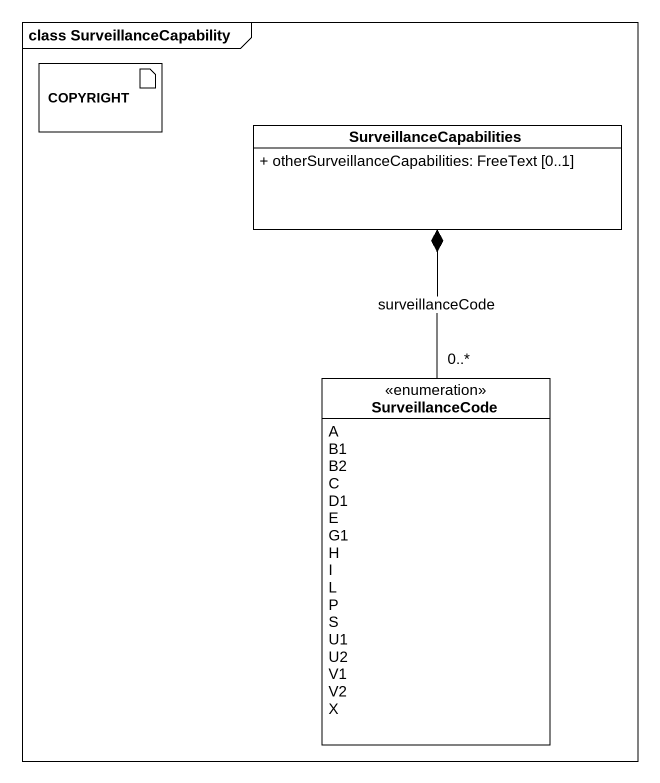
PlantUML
@startuml
mainframe class SurveillanceCapability
allowmixing
hide circle
hide empty members
skinparam classAttributeIconSize 0
artifact COPYRIGHT
class SurveillanceCapabilities {
  + otherSurveillanceCapabilities: FreeText [0..1]
}
enum SurveillanceCode {
  A
  B1
  B2
  C
  D1
  E
  G1
  H
  I
  L
  P
  S
  U1
  U2
  V1
  V2
  X
}
SurveillanceCapabilities *-- "0..*" SurveillanceCode : surveillanceCode
@enduml
